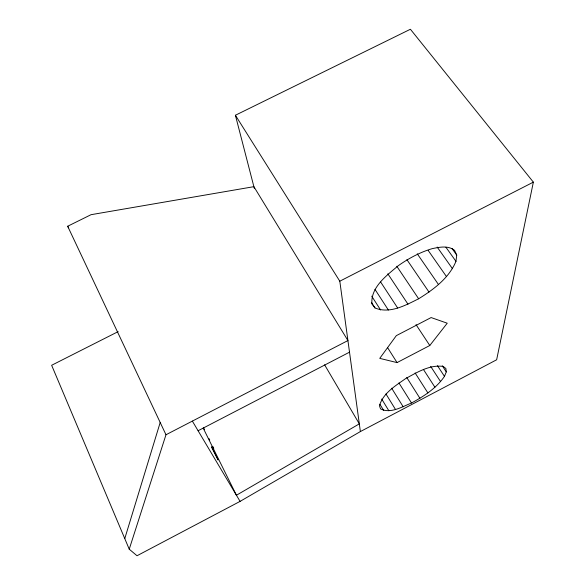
<?xml version="1.0" encoding="UTF-8"?>
<svg xmlns="http://www.w3.org/2000/svg" width="585" height="585" viewBox="0 0 585 585"><rect width="100%" height="100%" fill="white"/><g stroke="black" fill="none" stroke-linecap="round" stroke-linejoin="round"><path stroke-width="0.88" d="M455.971 261.341L456.724 255.075L454.56 250.351C448.154 245.269 439.562 247.133 432.227 248.64C419.942 252.267 408.615 258.416 398.173 265.773C386.751 275.498 370.619 287.103 371.899 303.893L374.985 307.937C389.698 314.174 405.559 305.26 418.641 298.774C433.624 289.487 449.002 278.124 455.971 261.341L445.916 247.236M254.314 188.341L235.397 115.252L410.407 29.25L533.359 182.14L496.643 359.775L360.375 431.569L240.077 501.382L137.014 555.75L129.234 549.183L51.641 365.274L118.17 331.615M124.766 538.595L160.195 422.48M129.234 549.183L165.979 434.757L67.67 226.241L91.055 214.688L253.883 186.673L347.929 340.558L165.979 434.757M444.468 376.374L446.289 371.892L445.865 368.484L443.167 366.415C429.653 364.535 417.068 372.36 405.661 378.575C395.584 385.771 382.97 393.113 379.475 405.807L380.513 408.871C390.583 414.048 402.1 406.75 411.511 402.999C423.928 396.242 436.373 388.235 444.468 376.374L437.485 365.727M429.792 345.501L447.233 323.212L431.13 317.56L396.316 335.651L379.745 358.371L397.054 362.598L429.792 345.501L416.023 324.631M198.088 430.743L349.516 352.17M360.375 431.569L339.805 281.195L533.359 182.14M451.956 248.413L456.724 255.075M437.156 247.045L452.454 268.676M428.183 250.431L446.479 276.581M417.251 253.802L438.494 284.551M406.911 259.667L429.017 292.098M396.784 266.263L418.641 298.774M387.833 273.809L407.979 304.193M442.282 365.815L446.289 371.892M380.659 282.036L397.676 308.024M430.655 366.371L440.585 381.603M374.948 289.326L388.36 310.013M423.569 369.661L434.926 387.241M371.716 296.171L380.616 309.999M371.541 302.562L374.985 307.937M415.109 372.945L427.884 392.915M406.772 377.515L419.913 398.275M387.497 347.483L397.054 362.598M235.397 115.252L339.805 281.195M398.955 382.956L411.511 402.999M391.665 388.213L403.189 406.802M385.946 393.939L395.46 409.427M381.691 399.014L388.82 410.707M67.67 226.241L68.613 227.792M379.921 404.286L383.716 410.531M192.355 421.105L240.077 501.382M324.602 364.813L359.322 423.869L236.428 495.239L203.214 428.154M203.668 427.891L204.479 429.522M208.925 438.509L209.737 440.139M212.977 446.669L213.781 448.307M211.602 446.998L218.066 459.825L211.602 446.998"/></g></svg>
